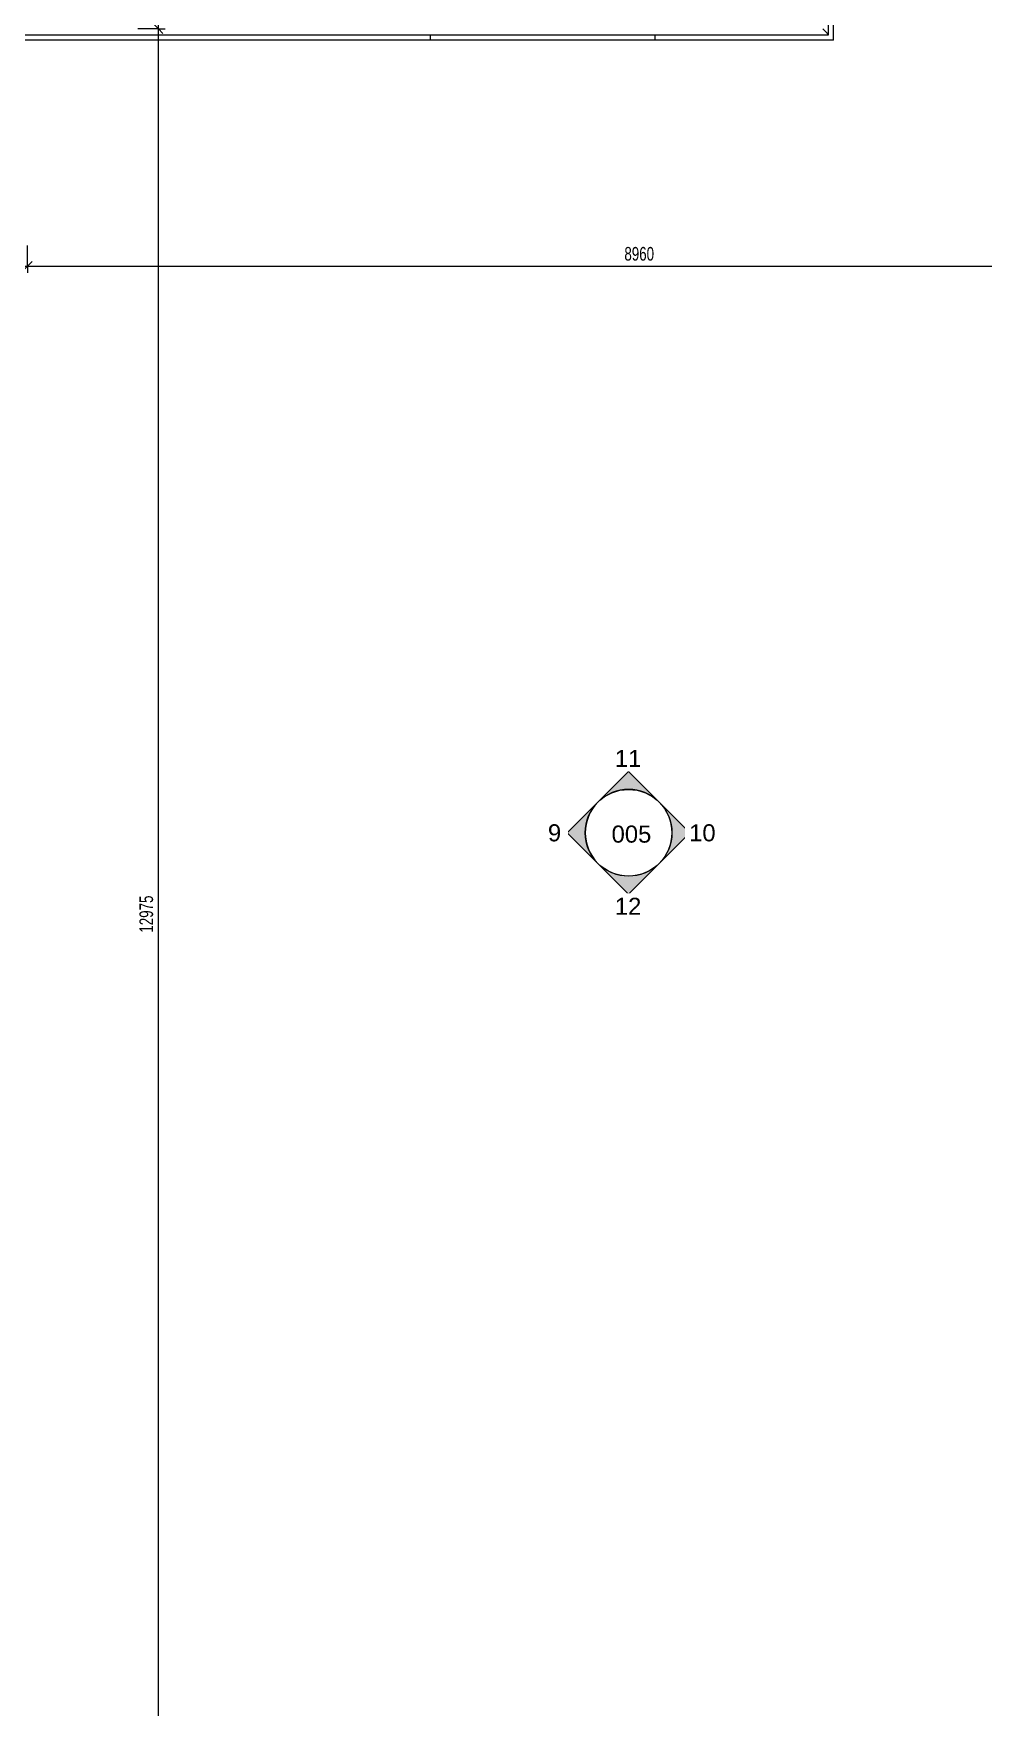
# Model space of a CAD drawing. Header units: millimetres. Extents: x -2665 to 226309, y -45352 to 20466.
# Drawn here: x 23711 to 30674, y -16450 to -4187 of the extents above; entities that cross this region are included whole.
import ezdxf

# ---------------------------------------------------------------- set-up
doc = ezdxf.new("R2010")
doc.units = ezdxf.units.MM
for name, color, linetype, lineweight in [('A-ANNO-DIMS', 211, 'Continuous', 9), ('A-ANNO-DIMS-50', 211, 'Continuous', 9), ('A-ROOF-OTLN', 132, 'Continuous', 13), ('A-WALL', 113, 'Continuous', 13), ('G-ANNO-SYMB', 111, 'Continuous', 9)]:
    doc.layers.add(name, color=color, linetype=linetype, lineweight=lineweight)
doc.styles.add('Arial', font='arial.ttf', dxfattribs={"height": 125})
doc.styles.add('Arial_1', font='arial.ttf', dxfattribs={"width": 0.7, "height": 100})
doc.dimstyles.new('Vnitřní_-_průhledné', dxfattribs={"dimscale": 304.8, "dimtxt": 102.02594, "dimasz": 0.213255, "dimexe": 0.164042, "dimexo": 0.0625, "dimgap": 0.032808, "dimtad": 1, "dimdec": 0, "dimrnd": 5, "dimzin": 0, "dimdsep": 46, "dimtxsty": 'Arial_1', "dimblk1": 'OBLIQUE', "dimblk2": 'OBLIQUE', "dimsah": 1, "dimcen": 0.09, "dimdle": 0.164042, "dimazin": 0, "dimtfac": 1, "dimtdec": 4, "dimtix": 1, "dimtmove": 0, "dimatfit": 3, "dimfxl": 0.492126, "dimfxlon": 1, "dimtvp": 1, "dimtolj": 1, "dimtzin": 0, "dimarcsym": 2})

# ---------------------------------------------------------------- blocks, each defined once
blk = doc.blocks.new('Pohled - Vyplněná šipka-93341-STŘECHA NÁVRH A')
at = {"layer": 'G-ANNO-SYMB'}
blk.add_circle((0, 0), 6.35, dxfattribs=at)
blk = doc.blocks.new('Pohled - Vyplněná šipka-94945-STŘECHA NÁVRH A')
at = {"layer": 'G-ANNO-SYMB'}
h = blk.add_hatch(color=256, dxfattribs=at)
edge = h.paths.add_edge_path()
edge.add_line((0, 8.98), (4.49, 4.49))
edge.add_arc((0, 0), 6.35, 45, 135)
edge.add_line((-4.49, 4.49), (0, 8.98))
for p, q in [((0, 8.98), (-4.49, 4.49)), ((0, 8.98), (-4.49, 4.49)), ((4.49, 4.49), (0, 8.98)), ((4.49, 4.49), (0, 8.98))]:
    blk.add_line(p, q, dxfattribs=at)
blk.add_arc((0, 0), 6.35, 45, 135, dxfattribs=at)
blk = doc.blocks.new('DIMBLOCK15-STŘECHA NÁVRH A')
at = {"layer": 'A-ANNO-DIMS-50'}
for p, q in [((23668, -5891), (23668, -5741)), ((32629, -5891), (32629, -5841)), ((23618, -5891), (32629, -5891)), ((23668, -5891), (23668, -5941)), ((32629, -5891), (32629, -6041))]:
    blk.add_line(p, q, dxfattribs=at)
at = {"layer": 'A-ANNO-DIMS-50', "lineweight": 18}
for p, q in [((23668, -5891), (23701, -5858)), ((32629, -5891), (32662, -5858)), ((23668, -5891), (23636, -5923)), ((32629, -5891), (32597, -5923))]:
    blk.add_line(p, q, dxfattribs=at)
at = {"layer": 'A-ANNO-DIMS-50', "color": 0, "insert": (28042, -5751), "char_height": 100, "width": 256.16, "attachment_point": 1, "line_spacing_factor": 0.941778, "style": 'Arial_1'}
blk.add_mtext('8960', dxfattribs=at)
blk = doc.blocks.new('_Oblique')
at = {"color": 0, "linetype": 'ByBlock', "lineweight": -2}
blk.add_line((-0.5, -0.5), (0.5, 0.5), dxfattribs=at)
blk = doc.blocks.new('DIMBLOCK30-STŘECHA NÁVRH A')
at = {"layer": 'A-ANNO-DIMS-50'}
for p, q in [((24627, -4154), (24477, -4154)), ((24627, -17177), (24627, -4104)), ((24627, -4154), (24677, -4154)), ((24627, -17127), (24477, -17127)), ((24627, -17127), (24677, -17127))]:
    blk.add_line(p, q, dxfattribs=at)
at = {"layer": 'A-ANNO-DIMS-50', "lineweight": 18}
for p, q in [((24627, -4154), (24595, -4122)), ((24627, -4154), (24660, -4187)), ((24627, -17127), (24595, -17094)), ((24627, -17127), (24660, -17159))]:
    blk.add_line(p, q, dxfattribs=at)
at = {"layer": 'A-ANNO-DIMS-50', "color": 0, "insert": (24488, -10774), "char_height": 100, "width": 320.2, "attachment_point": 1, "rotation": 90, "line_spacing_factor": 0.941778, "style": 'Arial_1'}
blk.add_mtext('12975', dxfattribs=at)

msp = doc.modelspace()

# ---------------------------------------------------------------- linework, layer by layer
at = {"layer": 'A-ROOF-OTLN'}
for p, q in [((29538.4, -4196.1), (29538.4, 8841.8)), ((29529.4, -4187.1), (29496.4, -4154.1)), ((10437, -4196.1), (29538.4, -4196.1))]:
    msp.add_line(p, q, dxfattribs=at)
msp.add_open_spline([(29538.4, -4196.1), (29538.4, -4196.1), (29538.3, -4196), (29537.9, -4195.7), (29537.6, -4195.3), (29537.2, -4195), (29536.9, -4194.6), (29536.5, -4194.3), (29536, -4193.8), (29535.5, -4193.2), (29535, -4192.8), (29534.7, -4192.4), (29534.3, -4192), (29533.9, -4191.7), (29533.6, -4191.3), (29533.2, -4190.9), (29532.8, -4190.5), (29532.4, -4190.1), (29532, -4189.7), (29531.5, -4189.2), (29530.6, -4188.3), (29529.8, -4187.6), (29529.4, -4187.1)], degree=3, knots=[0, 0, 0, 0, 0.125, 0.1875, 0.25, 0.3125, 0.34375, 0.375, 0.4375, 0.5, 0.53125, 0.5625, 0.59375, 0.625, 0.65625, 0.6875, 0.71875, 0.75, 0.78125, 0.8125, 0.875, 1, 1, 1, 1], dxfattribs=at)
at = {"layer": 'A-WALL', "color": 254}
for p, q in [((29573.4, -4236.1), (29573.4, 8810.3)), ((26618.4, -4196.1), (26618.4, -4236.1)), ((28268.4, -4236.1), (28268.4, -4196.1))]:
    msp.add_line(p, q, dxfattribs=at)
at = {"layer": 'A-WALL', "color": 9}
msp.add_line((29573.4, -4236.1), (16424.7, -4236.1), dxfattribs=at)

# ---------------------------------------------------------------- block references
at = {"layer": 'G-ANNO-SYMB', "xscale": 49.99999999999998, "yscale": 49.99999999999998, "zscale": 49.99999999999998}
for name in ['Pohled - Vyplněná šipka-94945-STŘECHA NÁVRH A', 'Pohled - Vyplněná šipka-93341-STŘECHA NÁVRH A']:
    msp.add_blockref(name, (28072.6, -10042.3), dxfattribs=at)
at = {"layer": 'G-ANNO-SYMB', "xscale": 49.99999999999998, "yscale": 49.99999999999998, "zscale": 49.99999999999998, "rotation": 90}
msp.add_blockref('Pohled - Vyplněná šipka-94945-STŘECHA NÁVRH A', (28072.6, -10042.3), dxfattribs=at)
at = {"layer": 'G-ANNO-SYMB', "extrusion": (0, 0, -1), "xscale": 49.99999999999998, "yscale": 49.99999999999998, "zscale": 49.99999999999998, "rotation": 180}
msp.add_blockref('Pohled - Vyplněná šipka-94945-STŘECHA NÁVRH A', (-28072.6, -10042.3), dxfattribs=at)

# ---------------------------------------------------------------- dimensions: what is measured, and where the dimension line sits
at = {"layer": 'A-ANNO-DIMS'}
dim = msp.add_linear_dim(base=(24627.5, -4154.1), p1=(24477.5, -17126.7), p2=(24477.5, -4154.1), angle=90, dimstyle='Vnitřní_-_průhledné', override={"dimpost": '<>', "dimfxl": 12972.571624}, dxfattribs=at)
dim.commit()
dim.dimension.update_dxf_attribs({"geometry": 'DIMBLOCK30-STŘECHA NÁVRH A', "text_midpoint": (24566.4, -10640.4)})
dim = msp.add_linear_dim(base=(32629.1, -5890.9), p1=(23668.3, -5740.9), p2=(32629.1, -6040.9), dimstyle='Vnitřní_-_průhledné', override={"dimpost": '<>', "dimfxl": 8965.823281}, dxfattribs=at)
dim.commit()
dim.dimension.update_dxf_attribs({"geometry": 'DIMBLOCK15-STŘECHA NÁVRH A', "text_midpoint": (28148.7, -5829.8)})

# ---------------------------------------------------------------- next in the draw order: texts
at = {"layer": 'G-ANNO-SYMB', "char_height": 125, "attachment_point": 1, "style": 'Arial', "bg_fill": 3, "box_fill_scale": 1.25, "bg_fill_color": 256, "bg_fill_true_color": 13158600, "bg_fill_transparency": 0}
for s, insert, width in [('11', (27972, -9435.4), 232.489), ('\\fArial|b0|i0|c238|p34|;9', (27481.7, -9979.9), 116.245), ('108', (27948.2, -9989.4), 348.734), ('12', (27972, -10518.2), 232.489)]:
    msp.add_mtext(s, dxfattribs=dict(at, insert=insert, width=width))

# ---------------------------------------------------------------- next in the draw order: block references
at = {"layer": 'G-ANNO-SYMB', "xscale": 49.99999999999998, "yscale": 49.99999999999998, "zscale": 49.99999999999998}
for name in ['Pohled - Vyplněná šipka-94945-STŘECHA NÁVRH A', 'Pohled - Vyplněná šipka-93341-STŘECHA NÁVRH A']:
    msp.add_blockref(name, (28072.6, -10042.3), dxfattribs=at)
at = {"layer": 'G-ANNO-SYMB', "xscale": 49.99999999999998, "yscale": 49.99999999999998, "zscale": 49.99999999999998, "rotation": 90}
msp.add_blockref('Pohled - Vyplněná šipka-94945-STŘECHA NÁVRH A', (28072.6, -10042.3), dxfattribs=at)
at = {"layer": 'G-ANNO-SYMB', "extrusion": (0, 0, -1), "xscale": 49.99999999999998, "yscale": 49.99999999999998, "zscale": 49.99999999999998}
for rotation in [89.9999999999998, 180]:
    msp.add_blockref('Pohled - Vyplněná šipka-94945-STŘECHA NÁVRH A', (-28072.6, -10042.3), dxfattribs=dict(at, rotation=rotation))

# ---------------------------------------------------------------- next in the draw order: texts
at = {"layer": 'G-ANNO-SYMB', "char_height": 125, "attachment_point": 1, "style": 'Arial', "bg_fill": 3, "box_fill_scale": 1.25, "bg_fill_color": 256, "bg_fill_true_color": 13158600, "bg_fill_transparency": 0}
for s, insert, width in [('11', (27972, -9435.4), 232.489), ('\\fArial|b0|i0|c238|p34|;9', (27481.7, -9979.9), 116.245), ('116', (27948.2, -9989.4), 348.734), ('10', (28516.5, -9979.9), 232.489), ('12', (27972, -10518.2), 232.489)]:
    msp.add_mtext(s, dxfattribs=dict(at, insert=insert, width=width))

# ---------------------------------------------------------------- next in the draw order: block references
at = {"layer": 'G-ANNO-SYMB', "xscale": 49.99999999999998, "yscale": 49.99999999999998, "zscale": 49.99999999999998}
for name in ['Pohled - Vyplněná šipka-94945-STŘECHA NÁVRH A', 'Pohled - Vyplněná šipka-93341-STŘECHA NÁVRH A']:
    msp.add_blockref(name, (28072.6, -10042.3), dxfattribs=at)
at = {"layer": 'G-ANNO-SYMB', "xscale": 49.99999999999998, "yscale": 49.99999999999998, "zscale": 49.99999999999998, "rotation": 90}
msp.add_blockref('Pohled - Vyplněná šipka-94945-STŘECHA NÁVRH A', (28072.6, -10042.3), dxfattribs=at)
at = {"layer": 'G-ANNO-SYMB', "extrusion": (0, 0, -1), "xscale": 49.99999999999998, "yscale": 49.99999999999998, "zscale": 49.99999999999998, "rotation": 180}
msp.add_blockref('Pohled - Vyplněná šipka-94945-STŘECHA NÁVRH A', (-28072.6, -10042.3), dxfattribs=at)

# ---------------------------------------------------------------- next in the draw order: texts
at = {"layer": 'G-ANNO-SYMB', "char_height": 125, "attachment_point": 1, "style": 'Arial', "bg_fill": 3, "box_fill_scale": 1.25, "bg_fill_color": 256, "bg_fill_true_color": 13158600, "bg_fill_transparency": 0}
for s, insert, width in [('11', (27972, -9435.4), 232.489), ('\\fArial|b0|i0|c238|p34|;9', (27481.7, -9979.9), 116.245), ('116', (27948.2, -9989.4), 348.734), ('12', (27972, -10518.2), 232.489)]:
    msp.add_mtext(s, dxfattribs=dict(at, insert=insert, width=width))

# ---------------------------------------------------------------- next in the draw order: block references
at = {"layer": 'G-ANNO-SYMB', "xscale": 49.99999999999998, "yscale": 49.99999999999998, "zscale": 49.99999999999998}
msp.add_blockref('Pohled - Vyplněná šipka-93341-STŘECHA NÁVRH A', (28072.6, -10042.3), dxfattribs=at)
at = {"layer": 'G-ANNO-SYMB', "extrusion": (0, 0, -1), "xscale": 49.99999999999998, "yscale": 49.99999999999998, "zscale": 49.99999999999998, "rotation": 90.00000000000053}
msp.add_blockref('Pohled - Vyplněná šipka-94945-STŘECHA NÁVRH A', (-28072.6, -10042.3), dxfattribs=at)

# ---------------------------------------------------------------- next in the draw order: texts
at = {"layer": 'G-ANNO-SYMB', "char_height": 125, "attachment_point": 1, "style": 'Arial', "bg_fill": 3, "box_fill_scale": 1.25, "bg_fill_color": 256, "bg_fill_true_color": 13158600, "bg_fill_transparency": 0}
for s, insert, width in [('116', (27948.2, -9989.4), 348.734), ('10', (28516.5, -9979.9), 232.489)]:
    msp.add_mtext(s, dxfattribs=dict(at, insert=insert, width=width))

# ---------------------------------------------------------------- next in the draw order: block references
at = {"layer": 'G-ANNO-SYMB', "xscale": 49.99999999999998, "yscale": 49.99999999999998, "zscale": 49.99999999999998}
msp.add_blockref('Pohled - Vyplněná šipka-93341-STŘECHA NÁVRH A', (28072.6, -10042.3), dxfattribs=at)

# ---------------------------------------------------------------- next in the draw order: texts
at = {"layer": 'G-ANNO-SYMB', "insert": (27948.2, -9989.4), "char_height": 125, "width": 348.734, "attachment_point": 1, "style": 'Arial', "bg_fill": 3, "box_fill_scale": 1.25, "bg_fill_color": 256, "bg_fill_true_color": 13158600, "bg_fill_transparency": 0}
msp.add_mtext('116', dxfattribs=at)

# ---------------------------------------------------------------- next in the draw order: block references
at = {"layer": 'G-ANNO-SYMB', "xscale": 49.99999999999998, "yscale": 49.99999999999998, "zscale": 49.99999999999998}
msp.add_blockref('Pohled - Vyplněná šipka-93341-STŘECHA NÁVRH A', (28072.6, -10042.3), dxfattribs=at)

# ---------------------------------------------------------------- next in the draw order: texts
at = {"layer": 'G-ANNO-SYMB', "insert": (27948.2, -9989.4), "char_height": 125, "width": 348.734, "attachment_point": 1, "style": 'Arial', "bg_fill": 3, "box_fill_scale": 1.25, "bg_fill_color": 256, "bg_fill_true_color": 13158600, "bg_fill_transparency": 0}
msp.add_mtext('005', dxfattribs=at)

# ---------------------------------------------------------------- next in the draw order: block references
at = {"layer": 'G-ANNO-SYMB', "xscale": 49.99999999999998, "yscale": 49.99999999999998, "zscale": 49.99999999999998}
msp.add_blockref('Pohled - Vyplněná šipka-93341-STŘECHA NÁVRH A', (28072.6, -10042.3), dxfattribs=at)

# ---------------------------------------------------------------- next in the draw order: texts
at = {"layer": 'G-ANNO-SYMB', "insert": (27948.2, -9989.4), "char_height": 125, "width": 348.734, "attachment_point": 1, "style": 'Arial', "bg_fill": 3, "box_fill_scale": 1.25, "bg_fill_color": 256, "bg_fill_true_color": 13158600, "bg_fill_transparency": 0}
msp.add_mtext('005', dxfattribs=at)

# ---------------------------------------------------------------- next in the draw order: block references
at = {"layer": 'G-ANNO-SYMB', "xscale": 49.99999999999998, "yscale": 49.99999999999998, "zscale": 49.99999999999998}
msp.add_blockref('Pohled - Vyplněná šipka-93341-STŘECHA NÁVRH A', (28072.6, -10042.3), dxfattribs=at)

# ---------------------------------------------------------------- next in the draw order: texts
at = {"layer": 'G-ANNO-SYMB', "insert": (27948.2, -9989.4), "char_height": 125, "width": 348.734, "attachment_point": 1, "style": 'Arial', "bg_fill": 3, "box_fill_scale": 1.25, "bg_fill_color": 256, "bg_fill_true_color": 13158600, "bg_fill_transparency": 0}
msp.add_mtext('005', dxfattribs=at)

# ---------------------------------------------------------------- next in the draw order: block references
at = {"layer": 'G-ANNO-SYMB', "xscale": 49.99999999999998, "yscale": 49.99999999999998, "zscale": 49.99999999999998}
msp.add_blockref('Pohled - Vyplněná šipka-93341-STŘECHA NÁVRH A', (28072.6, -10042.3), dxfattribs=at)

# ---------------------------------------------------------------- next in the draw order: texts
at = {"layer": 'G-ANNO-SYMB', "insert": (27948.2, -9989.4), "char_height": 125, "width": 348.734, "attachment_point": 1, "style": 'Arial', "bg_fill": 3, "box_fill_scale": 1.25, "bg_fill_color": 256, "bg_fill_true_color": 13158600, "bg_fill_transparency": 0}
msp.add_mtext('005', dxfattribs=at)

# ---------------------------------------------------------------- next in the draw order: block references
at = {"layer": 'G-ANNO-SYMB', "extrusion": (0, 0, -1), "xscale": 49.99999999999998, "yscale": 49.99999999999998, "zscale": 49.99999999999998, "rotation": 90.00000000000053}
msp.add_blockref('Pohled - Vyplněná šipka-94945-STŘECHA NÁVRH A', (-28072.6, -10042.3), dxfattribs=at)

# ---------------------------------------------------------------- next in the draw order: texts
at = {"layer": 'G-ANNO-SYMB', "insert": (28516.5, -9979.9), "char_height": 125, "width": 232.489, "attachment_point": 1, "style": 'Arial', "bg_fill": 3, "box_fill_scale": 1.25, "bg_fill_color": 256, "bg_fill_true_color": 13158600, "bg_fill_transparency": 0}
msp.add_mtext('10', dxfattribs=at)

doc.saveas('drawing.dxf')
